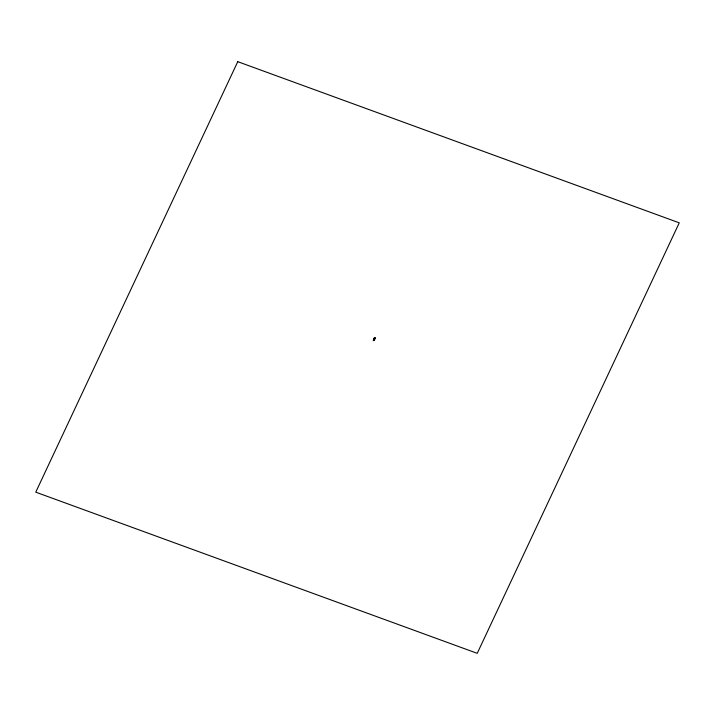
<?xml version="1.0" encoding="UTF-8"?>
<svg xmlns="http://www.w3.org/2000/svg" width="715" height="715" viewBox="0 0 715 715"><rect width="100%" height="100%" fill="white"/><g stroke="black" fill="none" stroke-linecap="round" stroke-linejoin="round"><path stroke-width="1.07" d="M373.185 340.724L373.972 340.322A7.91 7.534 49.2 0 0 374.892 338.847A1.519 1.448 49.2 0 0 375.026 338.061L374.276 338.293A1.108 1.019 -23.2 0 0 374.088 338.579A5.836 5.336 -23.2 0 0 373.82 339.268L373.739 340.081L374.311 339.732M373.856 339.571L374.159 338.91M374.767 337.677L374.267 338.052L374.875 338.177M374.678 338.687L374.267 338.409L374.812 337.972M373.436 339.866L373.963 340.134L374.982 338.043L374.392 337.766M374.419 339.223L373.963 340.134M374.267 338.052L374.982 338.043M374.222 338.785L374.097 338.83A7.91 0.947 -62.8 0 0 373.82 339.554L373.766 339.723M374.669 338.097L374.928 338.418A1.081 0.992 -23.2 0 1 374.83 338.856A5.47 5.005 -23.2 0 1 374.32 339.723M237.764 61.669L35.75 492.161L477.236 653.331L679.25 222.839L237.764 61.669"/></g></svg>
